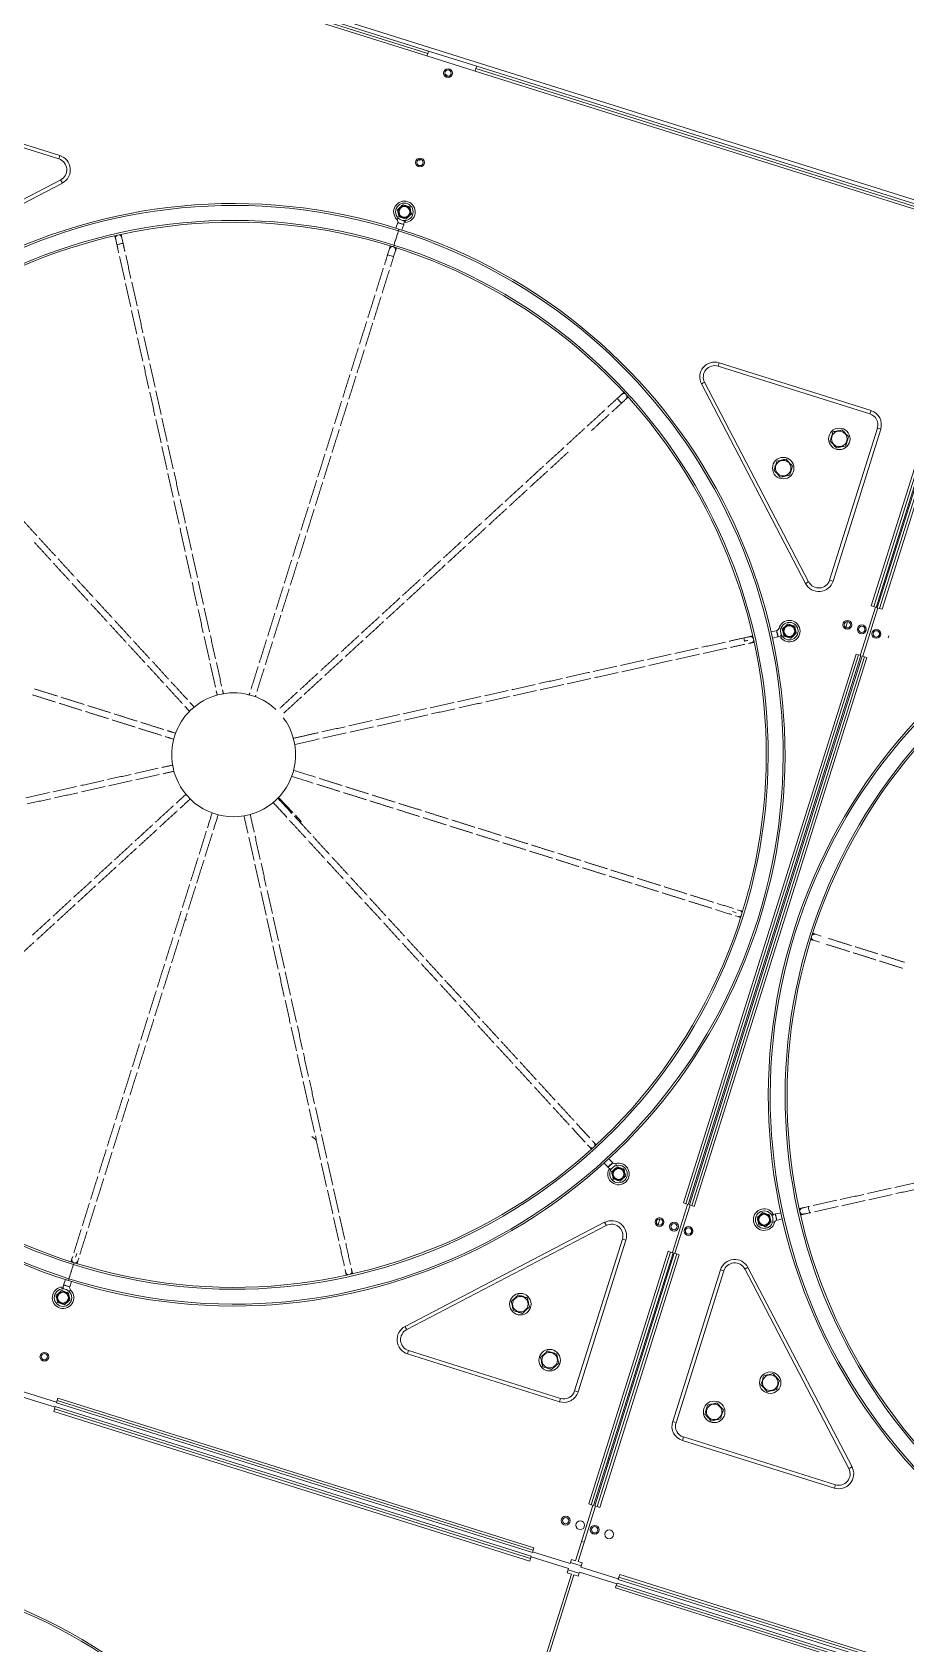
# Model space of a CAD drawing. Header units: metres. Extents: x -17822 to 152406, y -4219 to 19791.
# Drawn here: x 116057.4 to 116126.5, y 6709.3 to 6836.7 of the extents above; entities that cross this region are included whole.
import ezdxf

# ---------------------------------------------------------------- set-up
doc = ezdxf.new("R2010")
doc.units = ezdxf.units.M
doc.header["$LTSCALE"] = 100
doc.header["$MEASUREMENT"] = 0
doc.layers.get('0').update_dxf_attribs({"color": 9, "lineweight": 9})
doc.layers.add('Chiller', color=32, linetype='Continuous', lineweight=9)

# ---------------------------------------------------------------- blocks, each defined once
blk = doc.blocks.new('Chiller')
at = {"layer": 'Chiller', "linetype": 'Continuous'}
for p, q in [((142.04, 194.09), (653.75, 33.23)), ((267.18, 154.01), (229.55, 165.85)), ((229.61, 166.04), (267.24, 154.21)), ((229.67, 166.23), (267.3, 154.4)), ((267.24, 154.21), (267.18, 154.01)), ((267.3, 154.4), (267.24, 154.21)), ((267.3, 154.4), (271.12, 153.2)), ((267.18, 154.01), (271, 152.82)), ((271, 152.82), (271.06, 153.01)), ((271.12, 153.2), (271.06, 153.01)), ((271.06, 153.01), (308.69, 141.18)), ((271.12, 153.2), (308.75, 141.37)), ((308.63, 140.98), (271, 152.82)), ((226.08, 149.64), (238.08, 145.87)), ((238.17, 146.14), (226.16, 149.91)), ((238.17, 146.14), (238.08, 145.87)), ((238.23, 144.21), (222.45, 135.98)), ((222.58, 135.73), (238.36, 143.96)), ((264.87, 140.84), (264.73, 140.4)), ((264.87, 140.84), (265.35, 140.69)), ((264.87, 140.82), (265.34, 140.67)), ((264.93, 140.18), (264.91, 140.13)), ((264.93, 140.18), (264.97, 140.32)), ((265.21, 140.25), (265.35, 140.69)), ((264.58, 139.06), (264.53, 138.91)), ((264.58, 139.06), (264.62, 139.2)), ((264.63, 139.24), (264.62, 139.2)), ((264.63, 139.24), (264.68, 139.39)), ((264.69, 139.43), (264.68, 139.39)), ((264.69, 139.43), (264.74, 139.57)), ((264.75, 139.61), (264.74, 139.57)), ((264.75, 139.61), (264.79, 139.76)), ((264.81, 139.8), (264.79, 139.76)), ((264.81, 139.8), (264.85, 139.94)), ((264.87, 139.98), (264.85, 139.94)), ((264.87, 139.98), (264.91, 140.13)), ((264.22, 138.76), (264.07, 138.29)), ((264.07, 138.29), (264.55, 138.14)), ((264.55, 138.14), (264.7, 138.61)), ((308.53, 130.32), (302.31, 110.53)), ((308.72, 130.26), (302.5, 110.47)), ((308.91, 130.2), (302.69, 110.41)), ((302.78, 110.38), (309.01, 130.17)), ((302.97, 110.32), (309.2, 130.11)), ((303.17, 110.26), (309.39, 130.05)), ((290.28, 129.75), (290.2, 129.48)), ((302.2, 125.71), (290.2, 129.48)), ((302.29, 125.98), (290.28, 129.75)), ((288.88, 128.08), (297.11, 112.3)), ((289.13, 128.21), (297.36, 112.43)), ((302.29, 125.98), (302.2, 125.71)), ((299.02, 112.57), (302.79, 124.58)), ((299.29, 112.49), (303.06, 124.5)), ((302.79, 124.58), (303.06, 124.5)), ((299.02, 112.57), (299.29, 112.49)), ((302.64, 110.43), (301.44, 106.61)), ((302.83, 110.36), (301.64, 106.55)), ((302.5, 110.47), (302.31, 110.53)), ((302.69, 110.41), (302.5, 110.47)), ((302.97, 110.32), (302.78, 110.38)), ((302.97, 110.32), (303.17, 110.26)), ((300.44, 109.28), (300.3, 108.81)), ((303.02, 108.47), (302.95, 108.23)), ((302.95, 108.23), (302.87, 108)), ((303.7, 108.15), (303.65, 108)), ((301.11, 106.71), (287.46, 63.31)), ((301.3, 106.65), (287.65, 63.25)), ((301.49, 106.59), (287.84, 63.19)), ((287.94, 63.16), (301.58, 106.56)), ((288.13, 63.1), (301.77, 106.5)), ((288.32, 63.04), (301.97, 106.44)), ((301.11, 106.71), (301.3, 106.65)), ((301.3, 106.65), (301.49, 106.59)), ((301.77, 106.5), (301.58, 106.56)), ((301.97, 106.44), (301.77, 106.5)), ((255.45, 95.37), (256.57, 94.19)), ((256.5, 94.12), (256.44, 94.18)), ((257.1, 93.48), (256.71, 93.9)), ((256.78, 93.97), (257.24, 93.48)), ((257.16, 93.4), (257.24, 93.48)), ((291.49, 86.31), (291.35, 86.35)), ((291.49, 86.31), (291.64, 86.26)), ((291.56, 86.02), (291.78, 85.96)), ((291.93, 86.43), (291.71, 86.5)), ((298.36, 84.41), (297.89, 84.56)), ((297.74, 84.08), (298.21, 83.93)), ((282.11, 66.42), (282.15, 66.27)), ((287.79, 63.2), (286.59, 59.39)), ((287.99, 63.14), (286.79, 59.33)), ((287.65, 63.25), (287.46, 63.31)), ((287.65, 63.25), (287.84, 63.19)), ((288.13, 63.1), (287.94, 63.16)), ((288.13, 63.1), (288.32, 63.04)), ((281.23, 61.78), (265.45, 53.55)), ((265.58, 53.3), (281.36, 61.53)), ((285.6, 62.05), (285.45, 61.59)), ((288.18, 61.24), (288.1, 61.01)), ((282.64, 60.46), (278.86, 48.45)), ((279.13, 48.37), (282.91, 60.38)), ((282.64, 60.46), (282.91, 60.38)), ((288.1, 61.01), (288.03, 60.78)), ((239.18, 59.09), (239.11, 58.89)), ((239.41, 59.02), (239.46, 59.16)), ((239.46, 59.16), (239.5, 59.31)), ((239.59, 58.74), (239.65, 58.95)), ((286.26, 59.49), (279.98, 39.51)), ((286.45, 59.43), (280.17, 39.45)), ((286.64, 59.37), (280.36, 39.39)), ((280.46, 39.36), (286.74, 59.34)), ((280.65, 39.3), (286.93, 59.28)), ((280.84, 39.24), (287.12, 59.22)), ((286.26, 59.49), (286.45, 59.43)), ((286.45, 59.43), (286.64, 59.37)), ((286.93, 59.28), (286.74, 59.34)), ((287.12, 59.22), (286.93, 59.28)), ((238.9, 57.38), (238.88, 57.32)), ((238.9, 57.38), (238.94, 57.52)), ((238.96, 57.56), (238.94, 57.52)), ((238.96, 57.56), (239, 57.71)), ((239.02, 57.75), (239, 57.71)), ((239.02, 57.75), (239.06, 57.89)), ((239.07, 57.93), (239.06, 57.89)), ((239.07, 57.93), (239.12, 58.08)), ((239.13, 58.12), (239.12, 58.08)), ((239.13, 58.12), (239.18, 58.26)), ((239.19, 58.3), (239.18, 58.26)), ((239.19, 58.3), (239.23, 58.45)), ((239.28, 58.59), (239.23, 58.45)), ((290.38, 58.03), (286.61, 46.02)), ((290.65, 57.94), (286.88, 45.93)), ((290.65, 57.94), (290.38, 58.03)), ((300.54, 42.31), (292.31, 58.09)), ((300.79, 42.44), (292.56, 58.22)), ((238.6, 57.26), (238.46, 56.82)), ((238.94, 56.67), (238.46, 56.82)), ((238.94, 56.68), (238.47, 56.83)), ((238.84, 57.18), (238.88, 57.32)), ((238.94, 56.67), (239.08, 57.11)), ((265.64, 51.37), (265.73, 51.64)), ((265.64, 51.37), (277.65, 47.59)), ((277.73, 47.86), (265.73, 51.64)), ((234.09, 48.75), (237.9, 47.55)), ((278.86, 48.45), (279.13, 48.37)), ((237.78, 47.16), (233.97, 48.36)), ((237.74, 47.02), (237.8, 47.21)), ((237.8, 47.21), (275.43, 35.38)), ((237.95, 47.69), (237.89, 47.5)), ((275.52, 35.67), (237.89, 47.5)), ((238.01, 47.88), (237.95, 47.69)), ((275.58, 35.86), (237.95, 47.69)), ((238.01, 47.88), (275.64, 36.05)), ((277.65, 47.59), (277.73, 47.86)), ((237.74, 47.02), (237.68, 46.83)), ((275.31, 35), (237.68, 46.83)), ((237.74, 47.02), (275.37, 35.19)), ((286.88, 45.93), (286.61, 46.02)), ((287.38, 44.54), (287.46, 44.81)), ((287.46, 44.81), (299.47, 41.03)), ((287.38, 44.54), (299.39, 40.76)), ((281.42, 42.41), (281.32, 42.44)), ((281.51, 42.7), (281.41, 42.73)), ((281.44, 42.82), (281.54, 42.79)), ((281.49, 42.96), (281.58, 42.93)), ((281.53, 43.11), (281.63, 43.08)), ((299.39, 40.76), (299.47, 41.03)), ((279.98, 39.51), (280.17, 39.45)), ((278.93, 35.01), (280.31, 39.4)), ((279.13, 34.95), (280.51, 39.34)), ((280.17, 39.45), (280.36, 39.39)), ((280.65, 39.3), (280.46, 39.36)), ((280.84, 39.24), (280.65, 39.3)), ((275.52, 35.67), (275.58, 35.86)), ((275.54, 35.72), (278.5, 34.79)), ((275.58, 35.86), (275.64, 36.05)), ((279.61, 36.48), (279.41, 36.54)), ((275.37, 35.19), (275.31, 35)), ((275.43, 35.38), (275.37, 35.19)), ((275.42, 35.33), (278.37, 34.4)), ((278.6, 35.12), (278.5, 34.79)), ((279.38, 34.61), (278.53, 34.88)), ((278.6, 35.12), (278.93, 35.01)), ((279.46, 34.85), (279.13, 34.95)), ((279.46, 34.85), (279.36, 34.52)), ((282.31, 33.59), (279.36, 34.52)), ((278.6, 33.96), (275.72, 24.81)), ((278.8, 33.9), (275.92, 24.74)), ((278.27, 34.07), (278.37, 34.4)), ((278.27, 34.07), (278.6, 33.96)), ((279.2, 34.04), (278.35, 34.31)), ((279.13, 33.8), (278.8, 33.9)), ((279.13, 33.8), (279.23, 34.13)), ((282.19, 33.2), (279.23, 34.13)), ((282.21, 33.25), (282.15, 33.06)), ((282.21, 33.25), (319.84, 21.42)), ((282.3, 33.54), (282.36, 33.73)), ((319.93, 21.71), (282.3, 33.54)), ((282.36, 33.73), (282.42, 33.92)), ((319.99, 21.9), (282.36, 33.73)), ((282.42, 33.92), (320.05, 22.09)), ((282.15, 33.06), (282.09, 32.87)), ((319.72, 21.04), (282.09, 32.87)), ((282.15, 33.06), (319.78, 21.23))]:
    blk.add_line(p, q, dxfattribs=at)
at = {"layer": 'Chiller', "linetype": 'Continuous', "flags": 128}
for points in [[(238.36, 143.96), (238.35, 143.97), (238.34, 144), (238.33, 144.02), (238.31, 144.06), (238.29, 144.09), (238.27, 144.13), (238.25, 144.17), (238.23, 144.21)], [(264.8, 141.07), (264.82, 141.09), (264.86, 141.13), (264.91, 141.18), (264.91, 141.19)], [(242.56, 139.57), (242.57, 139.55), (242.58, 139.51), (242.59, 139.46), (242.6, 139.4), (242.62, 139.33), (242.63, 139.26), (242.65, 139.17), (242.67, 139.09)], [(243.16, 139.2), (243.14, 139.19), (243.09, 139.18), (243.01, 139.17), (242.91, 139.14), (242.82, 139.12), (242.74, 139.11), (242.69, 139.09), (242.67, 139.09), (242.67, 139.09)], [(243.16, 139.2), (243.14, 139.28), (243.12, 139.37), (243.1, 139.44), (243.09, 139.51), (243.07, 139.57), (243.06, 139.62), (243.06, 139.66), (243.05, 139.68)], [(288.88, 128.08), (288.9, 128.09), (288.92, 128.1), (288.94, 128.11), (288.98, 128.13), (289.01, 128.15), (289.05, 128.17), (289.09, 128.19), (289.13, 128.21)], [(282.58, 127.25), (282.57, 127.24), (282.54, 127.21), (282.5, 127.18), (282.46, 127.14), (282.4, 127.09), (282.35, 127.03), (282.28, 126.98), (282.22, 126.92)], [(282.56, 126.55), (282.55, 126.56), (282.51, 126.6), (282.45, 126.66), (282.39, 126.73), (282.33, 126.81), (282.27, 126.87), (282.23, 126.9), (282.22, 126.92), (282.22, 126.92)], [(282.56, 126.55), (282.62, 126.61), (282.68, 126.67), (282.74, 126.72), (282.8, 126.77), (282.84, 126.81), (282.88, 126.84), (282.9, 126.87), (282.92, 126.88)], [(297.36, 112.43), (297.32, 112.41), (297.28, 112.39), (297.24, 112.37), (297.21, 112.35), (297.18, 112.33), (297.15, 112.32), (297.13, 112.31), (297.11, 112.3)], [(294.84, 108.57), (294.67, 108.53), (294.5, 108.49), (294.39, 108.46)], [(294.82, 108.56), (294.82, 108.54), (294.84, 108.49), (294.85, 108.41), (294.87, 108.32), (294.89, 108.22), (294.91, 108.14), (294.92, 108.09), (294.93, 108.07)], [(294.84, 108.57), (294.84, 108.55), (294.85, 108.49), (294.87, 108.41), (294.89, 108.32), (294.91, 108.23), (294.93, 108.15), (294.94, 108.1), (294.95, 108.08), (294.95, 108.08)], [(295.01, 108.74), (295.03, 108.74), (295.08, 108.72), (295.16, 108.7), (295.16, 108.7)], [(292.71, 108.09), (292.69, 108.09), (292.65, 108.08), (292.61, 108.07), (292.55, 108.06), (292.48, 108.04), (292.4, 108.02), (292.32, 108), (292.23, 107.99)], [(292.23, 107.99), (292.24, 107.97), (292.25, 107.91), (292.27, 107.83), (292.29, 107.74)], [(292.41, 107.77), (292.36, 107.76), (292.31, 107.75), (292.28, 107.74), (292.27, 107.74)], [(292.56, 107.8), (292.55, 107.8), (292.52, 107.79), (292.47, 107.78), (292.41, 107.77)], [(292.61, 107.56), (292.65, 107.57), (292.71, 107.58), (292.76, 107.59), (292.8, 107.6), (292.82, 107.6)], [(294.5, 107.98), (294.61, 108), (294.78, 108.04), (294.95, 108.08)], [(295.14, 108.04), (295.15, 108.05), (295.2, 108.08), (295.26, 108.13), (295.27, 108.13)], [(279.88, 67.9), (279.91, 67.87), (279.95, 67.82), (279.99, 67.79), (280.01, 67.76), (280.03, 67.74)], [(280.4, 68.08), (280.38, 68.1), (280.36, 68.13), (280.32, 68.16), (280.28, 68.21), (280.25, 68.24)], [(281.19, 66.48), (281.27, 66.39), (281.38, 66.27), (281.5, 66.14)], [(281.86, 66.49), (281.84, 66.48), (281.8, 66.44), (281.74, 66.39), (281.67, 66.32), (281.6, 66.26), (281.54, 66.2), (281.5, 66.17), (281.49, 66.15)], [(281.87, 66.48), (281.86, 66.47), (281.82, 66.43), (281.76, 66.37), (281.69, 66.31), (281.61, 66.24), (281.55, 66.19), (281.52, 66.15), (281.5, 66.14), (281.5, 66.14)], [(281.87, 66.48), (281.75, 66.61), (281.64, 66.73), (281.56, 66.82)], [(281.56, 65.95), (281.58, 65.95), (281.63, 65.92), (281.7, 65.89), (281.7, 65.89)], [(295.17, 62.54), (295.06, 62.51), (294.89, 62.48), (294.72, 62.44)], [(294.85, 61.95), (294.84, 61.97), (294.83, 62.03), (294.81, 62.1), (294.79, 62.2), (294.77, 62.29), (294.76, 62.37), (294.74, 62.42), (294.74, 62.44), (294.74, 62.44)], [(297.33, 63.02), (297.24, 63), (297.16, 62.98), (297.08, 62.96), (297.01, 62.95), (296.95, 62.93), (296.9, 62.92), (296.87, 62.92), (296.85, 62.91)], [(296.95, 62.42), (296.98, 62.43), (297.01, 62.44), (297.06, 62.45), (297.12, 62.46), (297.19, 62.48), (297.27, 62.49), (297.35, 62.51), (297.44, 62.53)], [(297.44, 62.53), (297.43, 62.55), (297.42, 62.6), (297.4, 62.68), (297.38, 62.77), (297.36, 62.87), (297.34, 62.95), (297.33, 63), (297.33, 63.02), (297.33, 63.02)], [(281.36, 61.53), (281.34, 61.57), (281.32, 61.61), (281.3, 61.65), (281.28, 61.68), (281.26, 61.71), (281.25, 61.74), (281.24, 61.76), (281.23, 61.78)], [(294.66, 61.77), (294.64, 61.78), (294.59, 61.79), (294.51, 61.81), (294.51, 61.81)], [(294.83, 61.95), (294.83, 61.97), (294.81, 62.02), (294.8, 62.1), (294.78, 62.19), (294.75, 62.29), (294.74, 62.37), (294.73, 62.42), (294.72, 62.44), (294.72, 62.44)], [(294.83, 61.95), (295, 61.99), (295.16, 62.02), (295.28, 62.05)], [(260.71, 58.04), (260.72, 57.99), (260.74, 57.93), (260.75, 57.88), (260.75, 57.85), (260.76, 57.83)], [(261.25, 57.93), (261.24, 57.96), (261.23, 57.99), (261.22, 58.04), (261.21, 58.1), (261.2, 58.15)], [(292.31, 58.09), (292.35, 58.11), (292.39, 58.13), (292.42, 58.15), (292.46, 58.17), (292.49, 58.18), (292.52, 58.2), (292.54, 58.21), (292.56, 58.22)], [(238.33, 56.67), (238.33, 56.65), (238.34, 56.6), (238.34, 56.52)], [(265.45, 53.55), (265.46, 53.53), (265.47, 53.51), (265.48, 53.48), (265.5, 53.45), (265.52, 53.41), (265.54, 53.38), (265.56, 53.34), (265.58, 53.3)], [(300.79, 42.44), (300.77, 42.43), (300.75, 42.42), (300.72, 42.4), (300.69, 42.39), (300.66, 42.37), (300.62, 42.35), (300.58, 42.33), (300.54, 42.31)]]:
    blk.add_lwpolyline(points, dxfattribs=at)
at = {"layer": 'Chiller', "linetype": 'Continuous'}
for centre, radius in [((268.85, 152.65), 0.35), ((268.85, 152.65), 0.25), ((266.63, 145.59), 0.35), ((266.63, 145.59), 0.25), ((265.4, 141.68), 0.693), ((265.4, 141.68), 0.477), ((265.4, 141.68), 0.425), ((299.78, 123.73), 0.85), ((299.78, 123.73), 0.612), ((295.35, 121.42), 0.85), ((295.35, 121.42), 0.612), ((295.83, 108.53), 0.693), ((295.83, 108.53), 0.477), ((295.83, 108.53), 0.425), ((300.42, 109.03), 0.35), ((300.42, 109.03), 0.25), ((301.56, 108.67), 0.35), ((301.56, 108.67), 0.25), ((302.71, 108.31), 0.35), ((302.71, 108.31), 0.25), ((282.33, 65.6), 0.693), ((282.33, 65.6), 0.477), ((282.33, 65.6), 0.425), ((293.84, 61.99), 0.693), ((293.84, 61.99), 0.477), ((285.57, 61.8), 0.35), ((285.57, 61.8), 0.25), ((286.72, 61.44), 0.35), ((286.72, 61.44), 0.25), ((287.86, 61.09), 0.35), ((287.86, 61.09), 0.25), ((293.84, 61.99), 0.425), ((238.41, 55.82), 0.693), ((238.41, 55.82), 0.477), ((238.41, 55.82), 0.425), ((274.57, 55.31), 0.85), ((274.57, 55.31), 0.612), ((236.94, 51.15), 0.35), ((236.94, 51.15), 0.25), ((276.88, 50.88), 0.85), ((276.88, 50.88), 0.612), ((294.32, 49.1), 0.85), ((294.32, 49.1), 0.612), ((289.89, 46.79), 0.85), ((289.89, 46.79), 0.612), ((278.15, 38.19), 0.35), ((278.15, 38.19), 0.25), ((279.3, 37.83), 0.35), ((280.44, 37.47), 0.35), ((280.44, 37.47), 0.25), ((281.59, 37.11), 0.35)]:
    blk.add_circle(centre, radius, dxfattribs=at)
for centre, radius, start, end in [((268.51, 152.23), 0.35, 28.9465, 72.5492), ((237.81, 145.01), 0.9, 297.5493, 72.5493), ((237.81, 145.01), 1.18, 297.5493, 72.5493), ((266.59, 146.13), 0.35, 252.5495, 296.1518), ((251.9, 98.75), 43.58, 72.5493, 252.5493), ((251.9, 98.75), 43.43, 72.5493, 252.5493), ((265.4, 141.68), 0.85, 275.5136, 225.5136), ((251.9, 98.75), 42.25, 72.5493, 252.5493), ((251.9, 98.75), 42.1, 72.5493, 252.5493), ((251.9, 98.75), 43.58, 252.5493, 72.5493), ((251.9, 98.75), 43.43, 252.5493, 72.5493), ((264.63, 140.9), 0.25, 342.5493, 45.5136), ((264.63, 140.9), 0.75, 342.5493, 7.0707), ((216.15, 136.15), 49.55, 5.4289, 5.6104), ((251.9, 98.75), 42.25, 252.5493, 72.5493), ((251.9, 98.75), 42.1, 252.5493, 72.5493), ((242.8, 139.62), 0.246, 124.7111, 192.3423), ((242.81, 139.62), 0.246, 12.7809, 80.3739), ((264.46, 138.69), 0.247, 87.1471, 162.1917), ((264.46, 138.69), 0.247, 342.9186, 57.9396), ((289.93, 128.62), 1.18, 72.5493, 207.5493), ((289.93, 128.62), 0.9, 72.5493, 207.5493), ((282.75, 127.07), 0.246, 64.7194, 132.3229), ((282.75, 127.06), 0.246, 312.7766, 20.367), ((301.93, 124.85), 0.9, 342.5493, 72.5493), ((301.93, 124.85), 1.18, 342.5493, 72.5493), ((337.76, 71.76), 43.58, 72.5493, 252.5493), ((337.76, 71.76), 43.43, 72.5493, 252.5493), ((337.76, 71.76), 42.25, 72.5493, 252.5493), ((337.76, 71.76), 42.1, 72.5493, 252.5493), ((298.16, 112.84), 1.18, 207.5493, 342.5493), ((298.16, 112.84), 0.9, 207.5493, 342.5493), ((294.76, 108.81), 0.25, 282.5493, 345.5136), ((295.83, 108.53), 0.85, 215.5136, 165.5136), ((292.76, 107.85), 0.247, 27.1517, 102.1889), ((292.77, 107.85), 0.247, 282.901, 357.9604), ((294.76, 108.81), 0.75, 282.5493, 307.0664), ((251.9, 98.75), 4.9, 47.1492, 162.5493), ((251.9, 98.75), 4.9, 162.5493, 36.71), ((257.17, 93.55), 0.1, 223.4393, 313.4393), ((291.85, 86.19), 0.246, 252.7701, 320.3849), ((291.85, 86.2), 0.246, 4.7137, 72.3284), ((297.82, 84.32), 0.246, 184.7216, 252.3205), ((297.82, 84.32), 0.246, 72.778, 140.3769), ((280.21, 67.91), 0.247, 222.9112, 297.9463), ((280.21, 67.92), 0.247, 327.1385, 42.1966), ((282.33, 65.6), 0.85, 222.5493, 105.5136), ((282.04, 66.66), 0.25, 222.5493, 285.5136), ((282.33, 65.6), 0.85, 155.5136, 222.5493), ((282.04, 66.66), 0.75, 222.5493, 247.07), ((293.84, 61.99), 0.85, 35.5136, 345.5136), ((252.42, 121.35), 72.38, 305.4534, 305.5777), ((294.9, 61.71), 0.75, 102.5493, 127.0664), ((296.9, 62.67), 0.247, 102.8916, 177.9702), ((296.9, 62.66), 0.247, 207.1331, 282.2064), ((281.78, 60.73), 1.18, 342.5493, 117.5493), ((281.78, 60.73), 0.9, 342.5493, 117.5493), ((294.9, 61.71), 0.25, 102.5493, 165.5136), ((239.35, 58.82), 0.247, 162.9053, 237.9524), ((239.35, 58.82), 0.247, 267.158, 342.1814), ((291.51, 57.67), 1.18, 27.5493, 162.5493), ((261, 57.88), 0.246, 192.7775, 260.3773), ((261.01, 57.88), 0.246, 304.7314, 12.322), ((291.51, 57.67), 0.9, 27.5493, 162.5493), ((238.41, 55.82), 0.85, 162.5493, 45.5136), ((238.41, 55.82), 0.85, 95.5136, 162.5493), ((239.18, 56.61), 0.75, 162.5493, 187.0682), ((280.6, 15.48), 58.37, 135.4459, 135.6), ((239.18, 56.61), 0.25, 162.5493, 225.5136), ((266, 52.5), 1.18, 117.5493, 252.5493), ((266, 52.5), 0.9, 117.5493, 252.5493), ((278, 48.72), 0.9, 252.5493, 342.5493), ((278, 48.72), 1.18, 252.5493, 342.5493), ((287.73, 45.66), 1.18, 162.5493, 252.5493), ((287.73, 45.66), 0.9, 162.5493, 252.5493), ((299.74, 41.89), 1.18, 252.5493, 27.5493), ((299.74, 41.89), 0.9, 252.5493, 27.5493), ((218.47, -7.62), 42.25, 252.5493, 72.5493), ((218.47, -7.62), 42.1, 252.5493, 72.5493)]:
    blk.add_arc(centre, radius, start, end, dxfattribs=at)
for points, knots in [([(264.85, 141.85), (264.86, 141.87), (264.91, 141.91), (264.99, 141.98), (265.09, 142.07), (265.19, 142.17), (265.25, 142.22), (265.27, 142.24)], [0, 0, 0, 0, 0.111318, 0.325265, 0.540888, 0.820939, 1, 1, 1, 1]), ([(264.97, 141.29), (264.97, 141.3), (264.96, 141.34), (264.94, 141.44), (264.91, 141.59), (264.87, 141.74), (264.85, 141.83), (264.85, 141.85), (264.85, 141.85)], [0, 0, 0, 0, 0.061533, 0.243712, 0.500216, 0.869735, 0.981557, 1, 1, 1, 1]), ([(265.27, 142.24), (265.29, 142.24), (265.35, 142.22), (265.45, 142.19), (265.58, 142.15), (265.71, 142.11), (265.79, 142.08), (265.83, 142.07)], [0, 0, 0, 0, 0.1112877, 0.3252305, 0.5408352, 0.8208977, 1, 1, 1, 1]), ([(265.95, 141.51), (265.94, 141.49), (265.89, 141.46), (265.81, 141.38), (265.71, 141.29), (265.61, 141.2), (265.55, 141.14), (265.53, 141.12)], [0, 0, 0, 0, 0.111356, 0.325272, 0.540886, 0.820939, 1, 1, 1, 1]), ([(265.83, 142.07), (265.83, 142.06), (265.84, 142.02), (265.86, 141.92), (265.89, 141.77), (265.92, 141.62), (265.95, 141.53), (265.95, 141.51), (265.95, 141.51)], [0, 0, 0, 0, 0.061533, 0.243721, 0.500216, 0.869734, 0.981565, 1, 1, 1, 1]), ([(265.53, 141.12), (265.51, 141.12), (265.45, 141.14), (265.35, 141.17), (265.22, 141.22), (265.09, 141.26), (265.01, 141.28), (264.97, 141.29)], [0, 0, 0, 0, 0.111362, 0.325305, 0.54091, 0.820973, 1, 1, 1, 1]), ([(299.27, 124.28), (299.25, 124.2), (299.18, 123.99), (299.11, 123.74), (299.06, 123.6), (299.05, 123.56)], [0, 0, 0, 0, 0.3636822, 0.8678538, 1, 1, 1, 1]), ([(300.01, 124.44), (299.94, 124.43), (299.82, 124.4), (299.57, 124.35), (299.39, 124.31), (299.27, 124.28)], [0, 0, 0, 0, 0.264862, 0.535466, 1, 1, 1, 1]), ([(300.51, 123.89), (300.47, 123.94), (300.38, 124.04), (300.21, 124.22), (300.09, 124.36), (300.01, 124.44)], [0, 0, 0, 0, 0.264844, 0.535433, 1, 1, 1, 1]), ([(300.29, 123.18), (300.3, 123.21), (300.35, 123.35), (300.42, 123.6), (300.49, 123.81), (300.51, 123.89)], [0, 0, 0, 0, 0.1321462, 0.6363178, 1, 1, 1, 1]), ([(299.05, 123.56), (299.09, 123.52), (299.18, 123.42), (299.36, 123.23), (299.48, 123.1), (299.56, 123.01)], [0, 0, 0, 0, 0.2648624, 0.5354617, 1, 1, 1, 1]), ([(299.56, 123.01), (299.62, 123.03), (299.75, 123.05), (300, 123.11), (300.18, 123.15), (300.29, 123.18)], [0, 0, 0, 0, 0.264901, 0.53549, 1, 1, 1, 1]), ([(294.84, 121.97), (294.83, 121.94), (294.79, 121.79), (294.71, 121.54), (294.64, 121.34), (294.62, 121.25)], [0, 0, 0, 0, 0.13214, 0.636315, 1, 1, 1, 1]), ([(294.62, 121.25), (294.66, 121.2), (294.75, 121.11), (294.92, 120.92), (295.05, 120.78), (295.12, 120.7)], [0, 0, 0, 0, 0.264901, 0.53549, 1, 1, 1, 1]), ([(295.57, 122.13), (295.51, 122.12), (295.38, 122.09), (295.13, 122.03), (294.95, 121.99), (294.84, 121.97)], [0, 0, 0, 0, 0.264847, 0.535435, 1, 1, 1, 1]), ([(296.08, 121.58), (296.04, 121.63), (295.95, 121.72), (295.78, 121.91), (295.65, 122.05), (295.57, 122.13)], [0, 0, 0, 0, 0.264861, 0.535463, 1, 1, 1, 1]), ([(295.86, 120.86), (295.88, 120.95), (295.95, 121.15), (296.03, 121.4), (296.07, 121.55), (296.08, 121.58)], [0, 0, 0, 0, 0.363685, 0.86786, 1, 1, 1, 1]), ([(295.12, 120.7), (295.19, 120.71), (295.32, 120.74), (295.57, 120.8), (295.74, 120.84), (295.86, 120.86)], [0, 0, 0, 0, 0.264862, 0.535466, 1, 1, 1, 1]), ([(295.28, 108.7), (295.29, 108.71), (295.32, 108.74), (295.39, 108.81), (295.51, 108.91), (295.62, 109.01), (295.69, 109.08), (295.7, 109.09), (295.7, 109.09)], [0, 0, 0, 0, 0.061533, 0.243712, 0.500216, 0.869734, 0.981565, 1, 1, 1, 1]), ([(295.4, 108.14), (295.4, 108.16), (295.39, 108.22), (295.36, 108.32), (295.33, 108.46), (295.3, 108.59), (295.29, 108.67), (295.28, 108.7)], [0, 0, 0, 0, 0.111318, 0.325274, 0.540888, 0.820939, 1, 1, 1, 1]), ([(295.7, 109.09), (295.72, 109.09), (295.78, 109.07), (295.88, 109.04), (296.01, 109), (296.14, 108.96), (296.22, 108.93), (296.26, 108.92)], [0, 0, 0, 0, 0.1112877, 0.3252305, 0.5408352, 0.8208977, 1, 1, 1, 1]), ([(296.38, 108.36), (296.37, 108.35), (296.34, 108.32), (296.27, 108.25), (296.15, 108.15), (296.04, 108.05), (295.97, 107.98), (295.96, 107.97), (295.96, 107.97)], [0, 0, 0, 0, 0.061533, 0.243712, 0.500216, 0.869735, 0.981557, 1, 1, 1, 1]), ([(296.26, 108.92), (296.26, 108.9), (296.27, 108.84), (296.3, 108.74), (296.33, 108.6), (296.36, 108.47), (296.37, 108.39), (296.38, 108.36)], [0, 0, 0, 0, 0.111318, 0.325265, 0.540888, 0.820939, 1, 1, 1, 1]), ([(295.96, 107.97), (295.94, 107.97), (295.88, 107.99), (295.78, 108.02), (295.65, 108.06), (295.52, 108.1), (295.44, 108.13), (295.4, 108.14)], [0, 0, 0, 0, 0.111362, 0.325227, 0.540913, 0.820897, 1, 1, 1, 1]), ([(281.78, 65.77), (281.8, 65.79), (281.84, 65.83), (281.92, 65.9), (282.02, 65.99), (282.12, 66.09), (282.19, 66.14), (282.21, 66.16)], [0, 0, 0, 0, 0.111314, 0.32527, 0.540888, 0.820939, 1, 1, 1, 1]), ([(281.91, 65.21), (281.91, 65.23), (281.89, 65.29), (281.87, 65.39), (281.84, 65.53), (281.81, 65.66), (281.79, 65.74), (281.78, 65.77)], [0, 0, 0, 0, 0.111314, 0.32527, 0.540883, 0.820939, 1, 1, 1, 1]), ([(282.46, 65.04), (282.45, 65.04), (282.41, 65.05), (282.32, 65.08), (282.16, 65.13), (282.02, 65.17), (281.93, 65.2), (281.91, 65.21), (281.91, 65.21)], [0, 0, 0, 0, 0.0615681, 0.2437281, 0.5002132, 0.8697422, 0.9815728, 1, 1, 1, 1]), ([(282.21, 66.16), (282.22, 66.16), (282.26, 66.15), (282.35, 66.12), (282.51, 66.07), (282.65, 66.03), (282.74, 66), (282.76, 65.99), (282.76, 65.99)], [0, 0, 0, 0, 0.0615681, 0.2437281, 0.5002132, 0.8697422, 0.9815728, 1, 1, 1, 1]), ([(282.89, 65.43), (282.87, 65.41), (282.83, 65.38), (282.75, 65.3), (282.65, 65.21), (282.55, 65.12), (282.48, 65.06), (282.46, 65.04)], [0, 0, 0, 0, 0.111318, 0.325274, 0.540888, 0.820939, 1, 1, 1, 1]), ([(282.76, 65.99), (282.76, 65.97), (282.78, 65.92), (282.8, 65.81), (282.83, 65.67), (282.86, 65.54), (282.88, 65.46), (282.89, 65.43)], [0, 0, 0, 0, 0.111318, 0.32527, 0.540888, 0.820939, 1, 1, 1, 1]), ([(293.29, 62.16), (293.29, 62.17), (293.33, 62.19), (293.4, 62.26), (293.52, 62.37), (293.62, 62.47), (293.69, 62.53), (293.71, 62.55), (293.71, 62.55)], [0, 0, 0, 0, 0.061533, 0.243717, 0.500216, 0.869735, 0.981561, 1, 1, 1, 1]), ([(293.71, 62.55), (293.73, 62.54), (293.79, 62.53), (293.89, 62.49), (294.02, 62.45), (294.15, 62.41), (294.23, 62.39), (294.26, 62.38)], [0, 0, 0, 0, 0.1112877, 0.3252305, 0.5408352, 0.8208977, 1, 1, 1, 1]), ([(293.41, 61.59), (293.41, 61.61), (293.4, 61.67), (293.37, 61.78), (293.34, 61.91), (293.31, 62.04), (293.29, 62.13), (293.29, 62.16)], [0, 0, 0, 0, 0.111314, 0.32527, 0.540883, 0.820939, 1, 1, 1, 1]), ([(293.96, 61.42), (293.94, 61.43), (293.89, 61.44), (293.79, 61.48), (293.65, 61.52), (293.52, 61.56), (293.44, 61.58), (293.41, 61.59)], [0, 0, 0, 0, 0.111362, 0.325305, 0.54091, 0.820973, 1, 1, 1, 1]), ([(294.39, 61.81), (294.38, 61.8), (294.35, 61.78), (294.28, 61.71), (294.16, 61.6), (294.05, 61.5), (293.98, 61.44), (293.97, 61.42), (293.96, 61.42)], [0, 0, 0, 0, 0.061569, 0.2437139, 0.5002141, 0.8697384, 0.9815609, 1, 1, 1, 1]), ([(294.26, 62.38), (294.27, 62.36), (294.28, 62.3), (294.3, 62.19), (294.33, 62.06), (294.36, 61.93), (294.38, 61.84), (294.39, 61.81)], [0, 0, 0, 0, 0.1113186, 0.3252305, 0.5408487, 0.8209009, 1, 1, 1, 1]), ([(237.86, 56), (237.87, 56.01), (237.92, 56.05), (238, 56.12), (238.1, 56.22), (238.2, 56.31), (238.26, 56.36), (238.28, 56.39)], [0, 0, 0, 0, 0.111316, 0.325271, 0.540885, 0.820939, 1, 1, 1, 1]), ([(238.28, 56.39), (238.3, 56.38), (238.36, 56.36), (238.46, 56.33), (238.59, 56.29), (238.72, 56.25), (238.8, 56.22), (238.84, 56.21)], [0, 0, 0, 0, 0.1112877, 0.3252305, 0.5408352, 0.8208977, 1, 1, 1, 1]), ([(238.84, 56.21), (238.84, 56.2), (238.85, 56.16), (238.87, 56.07), (238.9, 55.91), (238.93, 55.77), (238.96, 55.67), (238.96, 55.65), (238.96, 55.65)], [0, 0, 0, 0, 0.061534, 0.243715, 0.500216, 0.869737, 0.98156, 1, 1, 1, 1]), ([(237.98, 55.43), (237.98, 55.44), (237.97, 55.48), (237.95, 55.58), (237.92, 55.74), (237.89, 55.88), (237.86, 55.97), (237.86, 55.99), (237.86, 56)], [0, 0, 0, 0, 0.061534, 0.243715, 0.500215, 0.869736, 0.981559, 1, 1, 1, 1]), ([(238.54, 55.26), (238.52, 55.27), (238.46, 55.28), (238.36, 55.32), (238.23, 55.36), (238.1, 55.4), (238.02, 55.42), (237.98, 55.43)], [0, 0, 0, 0, 0.111362, 0.325305, 0.54091, 0.820973, 1, 1, 1, 1]), ([(238.96, 55.65), (238.95, 55.64), (238.9, 55.6), (238.82, 55.52), (238.72, 55.43), (238.62, 55.34), (238.56, 55.28), (238.54, 55.26)], [0, 0, 0, 0, 0.1113546, 0.3252697, 0.5408846, 0.820939, 1, 1, 1, 1]), ([(274.4, 56.04), (274.36, 56), (274.26, 55.91), (274.07, 55.74), (273.94, 55.61), (273.85, 55.53)], [0, 0, 0, 0, 0.264857, 0.535476, 1, 1, 1, 1]), ([(273.85, 55.53), (273.87, 55.47), (273.89, 55.34), (273.95, 55.09), (273.99, 54.91), (274.02, 54.8)], [0, 0, 0, 0, 0.264857, 0.535445, 1, 1, 1, 1]), ([(274.02, 54.8), (274.1, 54.77), (274.31, 54.71), (274.55, 54.63), (274.7, 54.59), (274.73, 54.58)], [0, 0, 0, 0, 0.363652, 0.867851, 1, 1, 1, 1]), ([(275.12, 55.82), (275.09, 55.83), (274.94, 55.87), (274.69, 55.95), (274.49, 56.01), (274.4, 56.04)], [0, 0, 0, 0, 0.132149, 0.636348, 1, 1, 1, 1]), ([(274.73, 54.58), (274.78, 54.62), (274.88, 54.71), (275.06, 54.88), (275.2, 55.01), (275.28, 55.08)], [0, 0, 0, 0, 0.264857, 0.535476, 1, 1, 1, 1]), ([(275.28, 55.08), (275.27, 55.15), (275.24, 55.28), (275.19, 55.52), (275.15, 55.7), (275.12, 55.82)], [0, 0, 0, 0, 0.264857, 0.535476, 1, 1, 1, 1]), ([(276.72, 51.61), (276.67, 51.56), (276.57, 51.47), (276.38, 51.3), (276.25, 51.18), (276.16, 51.1)], [0, 0, 0, 0, 0.264857, 0.535476, 1, 1, 1, 1]), ([(276.16, 51.1), (276.18, 51.04), (276.21, 50.91), (276.26, 50.66), (276.3, 50.48), (276.33, 50.37)], [0, 0, 0, 0, 0.2648574, 0.5354749, 1, 1, 1, 1]), ([(277.43, 51.38), (277.35, 51.41), (277.14, 51.47), (276.9, 51.55), (276.75, 51.6), (276.72, 51.61)], [0, 0, 0, 0, 0.3636912, 0.8678589, 1, 1, 1, 1]), ([(277.6, 50.65), (277.58, 50.71), (277.55, 50.84), (277.5, 51.09), (277.46, 51.27), (277.43, 51.38)], [0, 0, 0, 0, 0.264857, 0.535476, 1, 1, 1, 1]), ([(276.33, 50.37), (276.36, 50.36), (276.51, 50.31), (276.75, 50.23), (276.96, 50.17), (277.04, 50.14)], [0, 0, 0, 0, 0.1321411, 0.6363088, 1, 1, 1, 1]), ([(277.04, 50.14), (277.09, 50.19), (277.19, 50.28), (277.38, 50.45), (277.51, 50.57), (277.6, 50.65)], [0, 0, 0, 0, 0.2648575, 0.5354438, 1, 1, 1, 1]), ([(294.54, 49.82), (294.48, 49.8), (294.35, 49.77), (294.1, 49.72), (293.92, 49.68), (293.81, 49.65)], [0, 0, 0, 0, 0.264847, 0.53549, 1, 1, 1, 1]), ([(295.05, 49.26), (295.01, 49.31), (294.92, 49.41), (294.75, 49.6), (294.62, 49.73), (294.54, 49.82)], [0, 0, 0, 0, 0.264861, 0.535465, 1, 1, 1, 1]), ([(293.81, 49.65), (293.78, 49.57), (293.72, 49.36), (293.64, 49.12), (293.6, 48.97), (293.59, 48.94)], [0, 0, 0, 0, 0.36368, 0.867857, 1, 1, 1, 1]), ([(293.59, 48.94), (293.63, 48.89), (293.72, 48.79), (293.89, 48.6), (294.02, 48.47), (294.09, 48.38)], [0, 0, 0, 0, 0.264847, 0.53549, 1, 1, 1, 1]), ([(294.09, 48.38), (294.16, 48.4), (294.29, 48.43), (294.53, 48.48), (294.71, 48.52), (294.83, 48.55)], [0, 0, 0, 0, 0.264861, 0.535465, 1, 1, 1, 1]), ([(294.83, 48.55), (294.84, 48.58), (294.88, 48.73), (294.96, 48.97), (295.02, 49.18), (295.05, 49.26)], [0, 0, 0, 0, 0.132143, 0.63632, 1, 1, 1, 1]), ([(289.38, 47.34), (289.37, 47.31), (289.32, 47.16), (289.24, 46.91), (289.18, 46.71), (289.15, 46.62)], [0, 0, 0, 0, 0.132143, 0.63632, 1, 1, 1, 1]), ([(290.11, 47.5), (290.05, 47.49), (289.92, 47.46), (289.67, 47.4), (289.49, 47.37), (289.38, 47.34)], [0, 0, 0, 0, 0.264862, 0.535465, 1, 1, 1, 1]), ([(290.62, 46.95), (290.57, 47), (290.49, 47.1), (290.31, 47.28), (290.19, 47.42), (290.11, 47.5)], [0, 0, 0, 0, 0.264847, 0.535489, 1, 1, 1, 1]), ([(289.15, 46.62), (289.2, 46.58), (289.29, 46.48), (289.46, 46.29), (289.58, 46.16), (289.66, 46.07)], [0, 0, 0, 0, 0.264862, 0.535464, 1, 1, 1, 1]), ([(289.66, 46.07), (289.72, 46.09), (289.85, 46.11), (290.1, 46.17), (290.28, 46.21), (290.39, 46.23)], [0, 0, 0, 0, 0.2648478, 0.5354892, 1, 1, 1, 1]), ([(290.39, 46.23), (290.42, 46.32), (290.48, 46.52), (290.56, 46.77), (290.61, 46.92), (290.62, 46.95)], [0, 0, 0, 0, 0.36368, 0.867857, 1, 1, 1, 1])]:
    blk.add_open_spline(points, degree=3, knots=knots, dxfattribs=at)
for points in [[(242.51, 139.79), (242.56, 139.57)], [(242.67, 139.09), (242.81, 138.45)], [(243.05, 139.68), (243, 139.9)], [(243.3, 138.55), (243.16, 139.2)], [(264.29, 138.99), (264.22, 138.76)], [(242.88, 138.16), (243.29, 136.31)], [(243.78, 136.41), (243.37, 138.26)], [(264.07, 138.29), (263.83, 137.51)], [(264.3, 137.35), (264.55, 138.14)], [(264.7, 138.61), (264.77, 138.84)], [(263.73, 137.22), (263.17, 135.41)], [(263.64, 135.26), (264.21, 137.07)], [(243.36, 136.01), (243.77, 134.16)], [(244.26, 134.26), (243.84, 136.12)], [(263.08, 135.12), (262.51, 133.31)], [(243.83, 133.87), (244.25, 132.01)], [(244.73, 132.12), (244.32, 133.97)], [(262.98, 133.15), (263.55, 134.96)], [(262.42, 133.02), (261.85, 131.21)], [(262.32, 131.06), (262.89, 132.87)], [(244.31, 131.72), (244.72, 129.87)], [(245.21, 129.96), (244.8, 131.82)], [(261.76, 130.93), (261.19, 129.11)], [(261.66, 128.96), (262.23, 130.77)], [(244.79, 129.57), (245.2, 127.72)], [(245.69, 127.81), (245.28, 129.67)], [(261.1, 128.82), (260.53, 127.01)], [(246.17, 125.67), (245.76, 127.52)], [(261, 126.86), (261.57, 128.68)], [(245.27, 127.42), (245.68, 125.56)], [(260.44, 126.72), (259.87, 124.91)], [(260.34, 124.76), (260.91, 126.57)], [(282.22, 126.92), (281.47, 126.23)], [(281.81, 125.86), (282.56, 126.55)], [(282.75, 127.41), (282.58, 127.25)], [(282.92, 126.88), (283.09, 127.04)], [(245.75, 125.27), (246.16, 123.43)], [(246.65, 123.52), (246.23, 125.38)], [(281.25, 126.02), (279.85, 124.74)], [(280.18, 124.37), (281.58, 125.66)], [(259.78, 124.63), (259.21, 122.82)], [(259.68, 122.66), (260.25, 124.47)], [(279.63, 124.54), (278.23, 123.25)], [(246.22, 123.13), (246.64, 121.27)], [(247.13, 121.37), (246.71, 123.23)], [(259.12, 122.53), (258.55, 120.72)], [(259.02, 120.56), (259.59, 122.37)], [(278.01, 123.05), (276.61, 121.77)], [(276.94, 121.39), (278.34, 122.68)], [(247.6, 119.22), (247.19, 121.09)], [(276.39, 121.57), (274.99, 120.28)], [(275.32, 119.91), (276.72, 121.19)], [(246.7, 120.98), (247.11, 119.13)], [(258.46, 120.43), (257.89, 118.62)], [(258.36, 118.46), (258.93, 120.27)], [(274.76, 120.07), (273.37, 118.79)], [(247.18, 118.83), (247.59, 116.98)], [(248.08, 117.07), (247.67, 118.94)], [(273.15, 118.59), (271.75, 117.31)], [(273.7, 118.42), (275.1, 119.7)], [(236.33, 116.09), (235.05, 117.49)], [(257.8, 118.34), (257.23, 116.52)], [(257.7, 116.36), (258.27, 118.17)], [(272.08, 116.93), (273.48, 118.21)], [(247.66, 116.69), (248.07, 114.83)], [(248.56, 114.93), (248.15, 116.79)], [(257.14, 116.23), (256.57, 114.42)], [(257.04, 114.26), (257.61, 116.07)], [(271.52, 117.1), (270.13, 115.82)], [(270.46, 115.44), (271.86, 116.73)], [(236.16, 115.54), (237.45, 114.13)], [(237.82, 114.47), (236.53, 115.87)], [(269.9, 115.61), (268.5, 114.33)], [(268.84, 113.96), (270.24, 115.24)], [(237.65, 113.91), (238.93, 112.51)], [(239.3, 112.85), (238.02, 114.25)], [(248.13, 114.54), (248.55, 112.68)], [(249.04, 112.78), (248.62, 114.64)], [(256.48, 114.14), (255.91, 112.33)], [(256.38, 112.16), (256.95, 113.97)], [(268.28, 114.12), (266.88, 112.84)], [(267.22, 112.47), (268.62, 113.76)], [(239.13, 112.3), (240.42, 110.89)], [(240.79, 111.23), (239.51, 112.62)], [(248.61, 112.4), (249.02, 110.54)], [(249.52, 110.63), (249.1, 112.49)], [(266.67, 112.64), (265.26, 111.35)], [(265.6, 110.98), (266.99, 112.26)], [(242.29, 109.6), (241, 111)], [(255.82, 112.04), (255.25, 110.23)], [(255.72, 110.06), (256.29, 111.87)], [(265.04, 111.15), (263.64, 109.87)], [(240.62, 110.68), (241.9, 109.28)], [(249.09, 110.25), (249.5, 108.39)], [(250, 108.48), (249.58, 110.34)], [(255.16, 109.94), (254.59, 108.13)], [(255.06, 107.96), (255.63, 109.78)], [(263.42, 109.66), (262.02, 108.38)], [(263.98, 109.49), (265.37, 110.77)], [(242.11, 109.05), (243.4, 107.65)], [(243.77, 107.98), (242.49, 109.38)], [(262.35, 108), (263.75, 109.28)], [(243.59, 107.44), (244.88, 106.04)], [(245.26, 106.36), (243.97, 107.76)], [(249.57, 108.1), (249.98, 106.24)], [(250.47, 106.34), (250.06, 108.19)], [(254.5, 107.84), (253.93, 106.03)], [(254.4, 105.86), (254.97, 107.67)], [(261.8, 108.17), (260.4, 106.89)], [(260.73, 106.51), (262.13, 107.8)], [(288.62, 107.18), (286.77, 106.77)], [(290.78, 107.66), (288.92, 107.25)], [(289.02, 106.76), (290.88, 107.17)], [(292.23, 107.99), (291.07, 107.73)], [(291.17, 107.24), (292.32, 107.49)], [(292.94, 108.14), (292.71, 108.09)], [(292.82, 107.6), (293.05, 107.66)], [(245.09, 105.81), (246.36, 104.42)], [(246.75, 104.74), (245.47, 106.14)], [(250.04, 105.96), (250.46, 104.1)], [(250.95, 104.18), (250.54, 106.04)], [(260.18, 106.69), (258.78, 105.4)], [(259.11, 105.03), (260.51, 106.31)], [(284.33, 106.23), (282.48, 105.81)], [(286.49, 106.71), (284.63, 106.29)], [(284.73, 105.8), (286.58, 106.22)], [(286.87, 106.28), (288.74, 106.7)], [(248.24, 103.12), (246.96, 104.51)], [(253.84, 105.74), (253.27, 103.94)], [(253.74, 103.76), (254.31, 105.57)], [(258.56, 105.2), (257.17, 103.92)], [(257.48, 103.53), (258.89, 104.82)], [(277.89, 104.79), (276.04, 104.38)], [(280.04, 105.27), (278.19, 104.86)], [(278.28, 104.37), (280.14, 104.78)], [(282.19, 105.75), (280.33, 105.34)], [(280.44, 104.85), (282.29, 105.26)], [(282.58, 105.32), (284.44, 105.74)], [(236, 103.49), (237.81, 102.92)], [(237.97, 103.39), (236.16, 103.96)], [(240.07, 102.74), (238.26, 103.3)], [(246.57, 104.2), (247.85, 102.8)], [(250.52, 103.81), (250.6, 103.47)], [(251.09, 103.58), (251.02, 103.88)], [(253.18, 103.65), (253.13, 103.5)], [(253.61, 103.35), (253.65, 103.47)], [(256.94, 103.71), (255.55, 102.43)], [(255.86, 102.04), (257.26, 103.33)], [(271.45, 103.36), (269.59, 102.95)], [(273.6, 103.84), (271.74, 103.42)], [(271.84, 102.93), (273.7, 103.35)], [(275.75, 104.32), (273.89, 103.9)], [(273.99, 103.41), (275.85, 103.83)], [(276.14, 103.89), (278, 104.3)], [(238.1, 102.83), (239.91, 102.26)], [(240.2, 102.17), (242.01, 101.6)], [(242.17, 102.08), (240.36, 102.64)], [(244.27, 101.41), (242.46, 101.98)], [(248.05, 102.58), (248.41, 102.19)], [(248.78, 102.53), (248.44, 102.89)], [(267.15, 102.4), (265.3, 101.99)], [(269.3, 102.88), (267.45, 102.47)], [(267.54, 101.98), (269.4, 102.39)], [(269.7, 102.46), (271.55, 102.87)], [(242.29, 101.51), (244.11, 100.94)], [(244.39, 100.85), (246.2, 100.28)], [(246.37, 100.75), (244.56, 101.32)], [(260.72, 100.97), (258.86, 100.56)], [(262.86, 101.45), (261.01, 101.03)], [(261.1, 100.54), (262.96, 100.96)], [(265.01, 101.93), (263.15, 101.51)], [(263.25, 101.02), (265.11, 101.43)], [(265.4, 101.5), (267.26, 101.91)], [(246.49, 100.19), (247.16, 99.98)], [(247.31, 100.46), (246.66, 100.66)], [(258.57, 100.49), (256.63, 100.06)], [(256.74, 99.57), (258.65, 100)], [(258.94, 100.06), (260.8, 100.48)], [(243.79, 97.2), (241.92, 96.79)], [(245.94, 97.68), (244.08, 97.27)], [(244.17, 96.77), (246.02, 97.19)], [(247.07, 97.93), (246.23, 97.75)], [(246.32, 97.25), (247.18, 97.45)], [(256.5, 97.05), (258.2, 96.51)], [(258.37, 96.98), (256.65, 97.52)], [(260.47, 96.32), (258.66, 96.89)], [(237.33, 95.76), (235.48, 95.35)], [(239.48, 96.24), (237.63, 95.83)], [(237.73, 95.34), (239.58, 95.75)], [(241.63, 96.72), (239.78, 96.31)], [(239.88, 95.82), (241.73, 96.23)], [(242.02, 96.3), (243.88, 96.71)], [(248.13, 95.63), (247.36, 94.92)], [(258.49, 96.42), (260.3, 95.85)], [(260.58, 95.76), (262.41, 95.19)], [(262.56, 95.66), (260.75, 96.23)], [(264.66, 95), (262.85, 95.57)], [(235.58, 94.86), (237.44, 95.28)], [(247.14, 94.72), (245.73, 93.43)], [(246.06, 93.05), (247.46, 94.33)], [(247.68, 94.53), (248.47, 95.26)], [(255.03, 94.98), (256.11, 93.8)], [(256.5, 94.12), (255.4, 95.32)], [(262.68, 95.1), (264.51, 94.53)], [(264.79, 94.44), (266.6, 93.87)], [(266.76, 94.35), (264.95, 94.91)], [(245.51, 93.22), (244.11, 91.94)], [(250.2, 94.16), (249.83, 92.98)], [(250.3, 92.81), (250.68, 94.01)], [(252.72, 93.92), (253.03, 92.54)], [(253.53, 92.62), (253.21, 94.03)], [(256.31, 93.58), (257.6, 92.18)], [(257.99, 92.5), (256.7, 93.9)], [(266.89, 93.78), (268.7, 93.21)], [(268.86, 93.68), (267.04, 94.26)], [(268.98, 93.12), (270.8, 92.55)], [(270.96, 93.02), (269.14, 93.6)], [(244.44, 91.56), (245.84, 92.84)], [(249.74, 92.7), (249.17, 90.88)], [(249.64, 90.71), (250.21, 92.52)], [(253.1, 92.24), (253.51, 90.39)], [(254, 90.48), (253.59, 92.33)], [(257.81, 91.95), (259.09, 90.55)], [(259.47, 90.88), (258.19, 92.28)], [(271.09, 92.46), (272.9, 91.89)], [(273.06, 92.37), (271.24, 92.94)], [(273.18, 91.8), (275, 91.23)], [(275.15, 91.71), (273.34, 92.28)], [(243.89, 91.74), (242.49, 90.45)], [(242.82, 90.07), (244.21, 91.35)], [(249.08, 90.59), (248.51, 88.78)], [(260.96, 89.26), (259.67, 90.66)], [(275.28, 91.14), (277.11, 90.57)], [(277.25, 91.05), (275.44, 91.62)], [(277.39, 90.48), (279.19, 89.91)], [(279.35, 90.39), (277.54, 90.96)], [(242.27, 90.25), (240.87, 88.96)], [(241.2, 88.59), (242.6, 89.87)], [(248.98, 88.61), (249.55, 90.42)], [(253.58, 90.09), (253.99, 88.24)], [(254.48, 88.33), (254.07, 90.19)], [(259.29, 90.33), (260.58, 88.93)], [(279.48, 89.82), (281.3, 89.25)], [(281.45, 89.73), (279.63, 90.3)], [(283.55, 89.07), (281.73, 89.64)], [(240.65, 88.76), (239.25, 87.48)], [(239.58, 87.1), (240.98, 88.38)], [(248.42, 88.49), (247.85, 86.68)], [(248.32, 86.52), (248.89, 88.33)], [(254.05, 87.95), (254.47, 86.08)], [(254.96, 86.19), (254.55, 88.03)], [(260.78, 88.71), (262.07, 87.31)], [(262.45, 87.64), (261.16, 89.04)], [(281.58, 89.16), (283.4, 88.59)], [(283.68, 88.5), (285.49, 87.93)], [(285.64, 88.41), (283.84, 88.98)], [(287.74, 87.75), (285.93, 88.32)], [(239.02, 87.27), (237.62, 85.98)], [(237.96, 85.61), (239.36, 86.9)], [(262.27, 87.09), (263.56, 85.69)], [(263.93, 86.02), (262.65, 87.42)], [(285.78, 87.84), (287.59, 87.27)], [(287.88, 87.18), (289.7, 86.61)], [(289.84, 87.09), (288.03, 87.66)], [(291.43, 86.59), (290.13, 87)], [(237.4, 85.78), (236.01, 84.5)], [(236.33, 84.12), (237.74, 85.41)], [(247.76, 86.39), (247.19, 84.58)], [(247.66, 84.42), (248.23, 86.22)], [(248.16, 85.7), (248.1, 85.69)], [(254.53, 85.8), (254.95, 83.94)], [(255.44, 84.03), (255.02, 85.9)], [(263.76, 85.47), (265.04, 84.07)], [(265.42, 84.4), (264.13, 85.8)], [(289.99, 86.52), (291.28, 86.11)], [(291.78, 85.96), (291.99, 85.89)], [(292.14, 86.37), (291.93, 86.43)], [(247.1, 84.29), (246.53, 82.48)], [(247, 82.31), (247.57, 84.13)], [(266.91, 82.78), (265.62, 84.18)], [(297.53, 84.15), (297.74, 84.08)], [(297.89, 84.56), (297.68, 84.63)], [(300.74, 83.66), (298.93, 84.23)], [(234.71, 82.63), (236.11, 83.92)], [(255.01, 83.65), (255.42, 81.79)], [(255.91, 81.89), (255.5, 83.74)], [(265.25, 83.85), (266.53, 82.44)], [(298.77, 83.76), (300.59, 83.19)], [(300.88, 83.1), (302.68, 82.53)], [(302.83, 83.01), (301.03, 83.57)], [(304.94, 82.34), (303.12, 82.92)], [(246.44, 82.19), (245.87, 80.38)], [(246.34, 80.22), (246.91, 82.03)], [(256.39, 79.74), (255.98, 81.59)], [(266.73, 82.23), (268.02, 80.83)], [(268.4, 81.15), (267.11, 82.55)], [(302.97, 82.44), (304.79, 81.87)], [(255.49, 81.5), (255.9, 79.65)], [(268.22, 80.61), (269.51, 79.21)], [(269.88, 79.54), (268.59, 80.94)], [(245.78, 80.09), (245.21, 78.28)], [(245.68, 78.12), (246.25, 79.94)], [(255.97, 79.36), (256.38, 77.49)], [(256.87, 77.6), (256.46, 79.45)], [(271.37, 77.91), (270.08, 79.32)], [(245.12, 77.99), (244.55, 76.18)], [(245.02, 76.02), (245.59, 77.84)], [(269.72, 78.98), (270.99, 77.59)], [(256.45, 77.2), (256.86, 75.35)], [(257.35, 75.45), (256.94, 77.31)], [(271.2, 77.36), (272.48, 75.96)], [(272.86, 76.29), (271.57, 77.7)], [(244.46, 75.89), (243.89, 74.08)], [(244.36, 73.92), (244.93, 75.74)], [(272.68, 75.74), (273.97, 74.35)], [(274.34, 74.68), (273.06, 76.08)], [(256.92, 75.06), (257.34, 73.2)], [(257.83, 73.3), (257.41, 75.15)], [(274.18, 74.12), (275.46, 72.72)], [(275.83, 73.06), (274.54, 74.46)], [(243.8, 73.8), (243.23, 71.98)], [(243.7, 71.83), (244.27, 73.64)], [(257.4, 72.91), (257.81, 71.05)], [(258.3, 71.15), (257.89, 73.01)], [(277.32, 71.43), (276.04, 72.83)], [(243.14, 71.69), (242.57, 69.88)], [(243.04, 69.73), (243.61, 71.54)], [(275.66, 72.5), (276.95, 71.1)], [(257.88, 70.76), (258.29, 68.91)], [(258.78, 69), (258.37, 70.86)], [(277.15, 70.88), (278.43, 69.48)], [(278.81, 69.82), (277.52, 71.22)], [(242.48, 69.6), (241.91, 67.79)], [(242.38, 67.63), (242.95, 69.44)], [(278.64, 69.26), (279.68, 68.12)], [(280.05, 68.46), (279.01, 69.59)], [(258.43, 68.29), (258.09, 68.56)], [(258.36, 68.61), (258.77, 66.76)], [(259.26, 66.85), (258.85, 68.72)], [(280.03, 67.74), (280.19, 67.57)], [(280.56, 67.91), (280.4, 68.08)], [(241.82, 67.5), (241.25, 65.69)], [(241.72, 65.53), (242.29, 67.34)], [(258.83, 66.47), (259.25, 64.61)], [(259.74, 64.71), (259.32, 66.57)], [(241.16, 65.4), (240.59, 63.59)], [(241.06, 63.43), (241.63, 65.24)], [(259.31, 64.32), (259.73, 62.46)], [(260.22, 62.57), (259.8, 64.42)], [(301.71, 63.99), (299.86, 63.58)], [(303.87, 64.47), (302.01, 64.06)], [(302.12, 63.57), (303.97, 63.99)], [(306.02, 64.95), (304.16, 64.54)], [(304.26, 64.05), (306.12, 64.46)], [(240.5, 63.3), (239.93, 61.49)], [(240.41, 61.34), (240.97, 63.15)], [(296.85, 62.91), (296.61, 62.86)], [(297.42, 63.04), (297.33, 63.02)], [(297.44, 62.53), (297.52, 62.55)], [(299.58, 63.52), (297.71, 63.1)], [(297.82, 62.62), (299.68, 63.03)], [(299.97, 63.09), (301.82, 63.51)], [(239.84, 61.2), (239.27, 59.38)], [(259.79, 62.16), (260.21, 60.31)], [(260.7, 60.41), (260.28, 62.27)], [(296.72, 62.37), (296.95, 62.42)], [(239.74, 59.23), (240.31, 61.05)], [(260.27, 60.03), (260.65, 58.34)], [(261.13, 58.45), (260.76, 60.12)], [(239.11, 58.89), (239.04, 58.67)], [(239.52, 58.52), (239.59, 58.74)], [(260.76, 57.83), (260.81, 57.6)], [(261.3, 57.71), (261.25, 57.93)]]:
    blk.add_open_spline(points, degree=1, dxfattribs=at)

msp = doc.modelspace()

# ---------------------------------------------------------------- block references
at = {"color": 2}
msp.add_blockref('Chiller', (115821.42, 6680.84), dxfattribs=at)

doc.saveas('drawing.dxf')
